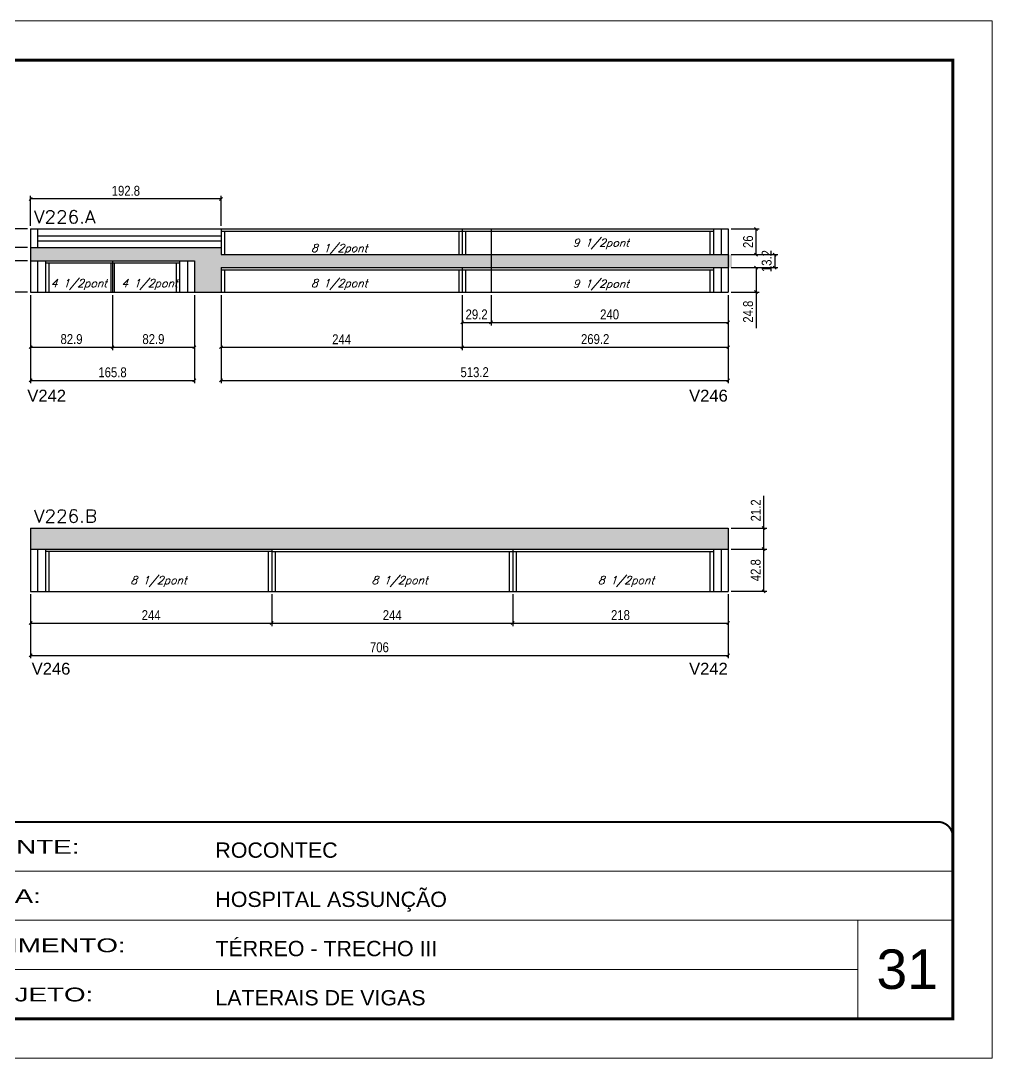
# Model space of a CAD drawing. Extents: x 137137 to 143418, y 10464 to 34486.
# Drawn here: x 140836 to 141819, y 25396 to 26446 of the extents above; entities that cross this region are included whole.
import ezdxf

# ---------------------------------------------------------------- set-up
doc = ezdxf.new("R2010")
doc.units = 0
doc.linetypes.add('CONTINUO', pattern=[0])
doc.linetypes.add('DASHED', pattern=[0.75, 0.5, -0.25])
for name, color, linetype in [('5', 5, 'Continuous'), ('COTA', 241, 'Continuous'), ('Painéis', 200, 'Continuous'), ('SARR_2.2x7', 40, 'Continuous'), ('SARR_3.5x7', 81, 'Continuous'), ('texto', 7, 'Continuous')]:
    doc.layers.add(name, color=color, linetype=linetype)
for name, color, linetype, lineweight in [('CARIMBO', 255, 'Continuous', 9), ('Folhas', 255, 'Continuous', 9), ('SARRAFO DE PRESSAO', 251, 'DASHED', 9), ('Texto Seção', 7, 'Continuous', 15)]:
    doc.layers.add(name, color=color, linetype=linetype, lineweight=lineweight)
doc.styles.add('ARIAL', font='arial.ttf')
doc.styles.add('COTA TECNICA', font='techl___.ttf', dxfattribs={"height": 10})
doc.styles.add('REGUA-120', font='ROMANS.shx', dxfattribs={"height": 15})
doc.styles.add('Romans', font='romans.shx')
doc.styles.get("Standard").update_dxf_attribs({"font": 'arial.ttf'})
doc.styles.add('Tecnologia', font='')
doc.styles.get('Tecnologia').set_extended_font_data('Forgotten Futurist')
doc.dimstyles.new('PAINEL', dxfattribs={"dimtxt": 10, "dimasz": 3, "dimexe": 3, "dimexo": 3, "dimgap": 3, "dimtad": 1, "dimdec": 1, "dimzin": 12, "dimdsep": 46, "dimtxsty": 'COTA TECNICA', "dimblk1": 'OBLIQUE', "dimblk2": 'OBLIQUE', "dimsah": 1, "dimcen": 0.9, "dimclrd": 4, "dimclre": 4, "dimclrt": 240, "dimadec": 1, "dimazin": 3, "dimtfac": 1, "dimtdec": 1, "dimtmove": 0, "dimatfit": 3, "dimfxl": 1, "dimtolj": 1, "dimtzin": 12, "dimarcsym": 0})
pattern_1 = [(50, (3210.5, 1148.575), (5.46554007, -0.47817257), [0.5715, -6.2865]), (355, (3210.5, 1148.575), (-1.05730264, 5.73170536), [0.4572, -5.02921753]), (100.4514447, (3210.9555, 1148.535), (4.40823741, 5.25353256), [0.48570026, -5.34270734]), (46.1842, (3210.5, 1150.099), (8.13237123, -1.26126984), [0.85725, -9.42975]), (96.6355576, (3211.178, 1149.994), (7.122124, 7.42278374), [0.7285507, -8.01406824]), (351.184151, (3210.5, 1150.099), (7.122124, 7.42278374), [0.685799, -7.54379196]), (21, (3211.262, 1149.718), (4.54843174, -3.06795595), [0.5715, -6.2865]), (326, (3211.262, 1149.718), (1.85406085, 5.52563898), [0.4572, -5.0292]), (71.451445, (3211.641, 1149.4624), (6.40249258, 2.45768307), [0.48570026, -5.34269813]), (37.5, (3210.5, 1148.5751), (0.092658098, 2.536651166), [0, -4.96824, 0, -5.1054, 0, -5.04825]), (7.5, (3210.5, 1148.575), (2.004589875, 3.005417245), [0, -2.91084, 0, -4.85394, 0, -1.92405]), (327.5, (3208.8007, 1148.5751), (4.067717855, -0.17186232), [0, -1.905, 0, -5.9436, 0, -7.8867]), (317.5, (3208.0387, 1148.575), (4.44387544, 0.76279473), [0, -2.4765, 0, -3.94716, 0, -5.6007])]

# ---------------------------------------------------------------- blocks, each defined once
blk = doc.blocks.new('9999999999')
at = {"color": 30, "linetype": 'CONTINUO'}
for p, q in [((98564.6, 34379.6), (99584, 34379.6)), ((98564.6, 34329.8), (99488, 34329.8)), ((99584, 34329.8), (99488, 34329.8)), ((99488, 34329.8), (99488, 34230.2)), ((98564.6, 34280), (99488, 34280))]:
    blk.add_line(p, q, dxfattribs=at)
at = {"color": 30, "linetype": 'CONTINUO', "const_width": 2}
blk.add_lwpolyline([(99584, 34230.2), (99584, 34414.4, 0.414214), (99569, 34429.4), (98229, 34429.4, 0.414214), (98214, 34414.4), (98214, 34245.2, 0.414214), (98229, 34230.2), (99584, 34230.2)], format="xyb", dxfattribs=at)
at = {"layer": 'Folhas'}
blk.add_lwpolyline([(98139, 34190.2), (99624, 34190.2), (99624, 35240.2), (98139, 35240.2)], close=True, dxfattribs=at)
at = {"layer": 'Folhas', "color": 30, "const_width": 3}
blk.add_lwpolyline([(98214, 34230.2), (99584, 34230.2), (99584, 35200.2), (98214, 35200.2)], close=True, dxfattribs=at)
at = {"color": 7, "linetype": 'Continuous', "ltscale": 5, "style": 'ARIAL'}
for s, height, p in [('ROCONTEC', 15.48, (98837.7, 34393.1)), ('HOSPITAL ASSUNÇÃO', 15.483, (98837.7, 34343.3)), ('TÉRREO - TRECHO III', 15.483, (98837.7, 34293.5)), ('LATERAIS DE VIGAS', 15.483, (98837.7, 34243.7))]:
    blk.add_text(s, height=height, dxfattribs=at).set_placement(p)
at = {"layer": 'Folhas', "color": 7, "style": 'Tecnologia', "width": 1.5}
for s, p in [('CLIENTE:', (98573.7, 34397.2)), ('OBRA:', (98573.7, 34347.3)), ('PAVIMENTO:', (98573.7, 34297.5)), ('PROJETO:', (98573.7, 34247.7))]:
    blk.add_text(s, height=14, dxfattribs=at).set_placement(p)
blk = doc.blocks.new('_Oblique')
at = {"color": 0, "linetype": 'ByBlock', "lineweight": -2}
blk.add_line((-0.5, -0.5), (0.5, 0.5), dxfattribs=at)
blk = doc.blocks.new('*D6181')
at = {"layer": 'COTA', "color": 4, "lineweight": -2, "transparency": 16777216}
for p, q in [((141555, 26235.1), (141583.3, 26235.1)), ((141580.3, 26209.1), (141580.3, 26235.1)), ((141555, 26209.1), (141583.3, 26209.1))]:
    blk.add_line(p, q, dxfattribs=at)
at = {"layer": 'Defpoints', "color": 0, "transparency": 16777216}
for p in [(141552, 26235.1), (141580.3, 26235.1), (141552, 26209.1)]:
    blk.add_point(p, dxfattribs=at)
at = {"layer": 'COTA', "color": 4, "lineweight": -2, "transparency": 16777216, "xscale": 3, "yscale": 3, "zscale": 3}
for p, rotation in [((141580.3, 26235.1), 90), ((141580.3, 26209.1), 270)]:
    blk.add_blockref('_Oblique', p, dxfattribs=dict(at, rotation=rotation))
at = {"layer": 'COTA', "color": 240, "transparency": 16777216, "insert": (141572.2, 26222.1), "char_height": 10, "attachment_point": 5, "rotation": 90, "style": 'COTA TECNICA'}
blk.add_mtext('\\A1;26', dxfattribs=at)
blk = doc.blocks.new('*D6182')
at = {"layer": 'COTA', "color": 4, "lineweight": -2, "transparency": 16777216}
for p, q in [((141555, 26209.1), (141602.2, 26209.1)), ((141599.2, 26209.1), (141599.2, 26195.9)), ((141555, 26195.9), (141602.2, 26195.9))]:
    blk.add_line(p, q, dxfattribs=at)
at = {"layer": 'Defpoints', "color": 0, "transparency": 16777216}
for p in [(141552, 26209.1), (141552, 26195.9), (141599.2, 26195.9)]:
    blk.add_point(p, dxfattribs=at)
at = {"layer": 'COTA', "color": 4, "lineweight": -2, "transparency": 16777216, "xscale": 3, "yscale": 3, "zscale": 3}
for p, rotation in [((141599.2, 26209.1), 90), ((141599.2, 26195.9), 270)]:
    blk.add_blockref('_Oblique', p, dxfattribs=dict(at, rotation=rotation))
at = {"layer": 'COTA', "color": 240, "transparency": 16777216, "insert": (141591, 26202.5), "char_height": 10, "attachment_point": 5, "rotation": 90, "style": 'COTA TECNICA'}
blk.add_mtext('\\A1;13.2', dxfattribs=at)
blk = doc.blocks.new('*D6183')
at = {"layer": 'COTA', "color": 4, "lineweight": -2, "transparency": 16777216}
for p, q in [((141555, 26195.9), (141583.3, 26195.9)), ((141580.3, 26195.9), (141580.3, 26171.1)), ((141555, 26171.1), (141583.3, 26171.1)), ((141580.3, 26171.1), (141580.3, 26134.5))]:
    blk.add_line(p, q, dxfattribs=at)
at = {"layer": 'Defpoints', "color": 0, "transparency": 16777216}
for p in [(141552, 26195.9), (141552, 26171.1), (141580.3, 26171.1)]:
    blk.add_point(p, dxfattribs=at)
at = {"layer": 'COTA', "color": 4, "lineweight": -2, "transparency": 16777216, "xscale": 3, "yscale": 3, "zscale": 3}
for p, rotation in [((141580.3, 26195.9), 90), ((141580.3, 26171.1), 270)]:
    blk.add_blockref('_Oblique', p, dxfattribs=dict(at, rotation=rotation))
at = {"layer": 'COTA', "color": 240, "transparency": 16777216, "insert": (141572.2, 26151.3), "char_height": 10, "attachment_point": 5, "rotation": 90, "style": 'COTA TECNICA'}
blk.add_mtext('\\A1;24.8', dxfattribs=at)
blk = doc.blocks.new('*D6184')
at = {"layer": 'COTA', "color": 4, "lineweight": -2, "transparency": 16777216}
for p, q in [((140846, 26168.1), (140846, 26078.8)), ((141011.8, 26168.1), (141011.8, 26078.8)), ((140846, 26081.8), (141011.8, 26081.8))]:
    blk.add_line(p, q, dxfattribs=at)
at = {"layer": 'Defpoints', "color": 0, "transparency": 16777216}
for p in [(140846, 26171.1), (141011.8, 26171.1), (141011.8, 26081.8)]:
    blk.add_point(p, dxfattribs=at)
at = {"layer": 'COTA', "color": 4, "lineweight": -2, "transparency": 16777216, "xscale": 3, "yscale": 3, "zscale": 3, "rotation": 180}
blk.add_blockref('_Oblique', (140846, 26081.8), dxfattribs=at)
at = {"layer": 'COTA', "color": 4, "lineweight": -2, "transparency": 16777216, "xscale": 3, "yscale": 3, "zscale": 3}
blk.add_blockref('_Oblique', (141011.8, 26081.8), dxfattribs=at)
at = {"layer": 'COTA', "color": 240, "transparency": 16777216, "insert": (140928.9, 26089.9), "char_height": 10, "attachment_point": 5, "style": 'COTA TECNICA'}
blk.add_mtext('\\A1;165.8', dxfattribs=at)
blk = doc.blocks.new('*D6185')
at = {"layer": 'COTA', "color": 4, "lineweight": -2, "transparency": 16777216}
for p, q in [((141282.8, 26168.1), (141282.8, 26137.4)), ((141312, 26168.1), (141312, 26137.4)), ((141282.8, 26140.4), (141312, 26140.4))]:
    blk.add_line(p, q, dxfattribs=at)
at = {"layer": 'Defpoints', "color": 0, "transparency": 16777216}
for p in [(141282.8, 26171.1), (141312, 26171.1), (141312, 26140.4)]:
    blk.add_point(p, dxfattribs=at)
at = {"layer": 'COTA', "color": 4, "lineweight": -2, "transparency": 16777216, "xscale": 3, "yscale": 3, "zscale": 3, "rotation": 180}
blk.add_blockref('_Oblique', (141282.8, 26140.4), dxfattribs=at)
at = {"layer": 'COTA', "color": 4, "lineweight": -2, "transparency": 16777216, "xscale": 3, "yscale": 3, "zscale": 3}
blk.add_blockref('_Oblique', (141312, 26140.4), dxfattribs=at)
at = {"layer": 'COTA', "color": 240, "transparency": 16777216, "insert": (141297.4, 26148.5), "char_height": 10, "attachment_point": 5, "style": 'COTA TECNICA'}
blk.add_mtext('\\A1;29.2', dxfattribs=at)
blk = doc.blocks.new('*D6186')
at = {"layer": 'COTA', "color": 4, "lineweight": -2, "transparency": 16777216}
for p, q in [((141312, 26168.1), (141312, 26137.4)), ((141552, 26168.1), (141552, 26137.4)), ((141312, 26140.4), (141552, 26140.4))]:
    blk.add_line(p, q, dxfattribs=at)
at = {"layer": 'Defpoints', "color": 0, "transparency": 16777216}
for p in [(141312, 26171.1), (141552, 26171.1), (141552, 26140.4)]:
    blk.add_point(p, dxfattribs=at)
at = {"layer": 'COTA', "color": 4, "lineweight": -2, "transparency": 16777216, "xscale": 3, "yscale": 3, "zscale": 3, "rotation": 180}
blk.add_blockref('_Oblique', (141312, 26140.4), dxfattribs=at)
at = {"layer": 'COTA', "color": 4, "lineweight": -2, "transparency": 16777216, "xscale": 3, "yscale": 3, "zscale": 3}
blk.add_blockref('_Oblique', (141552, 26140.4), dxfattribs=at)
at = {"layer": 'COTA', "color": 240, "transparency": 16777216, "insert": (141432, 26148.5), "char_height": 10, "attachment_point": 5, "style": 'COTA TECNICA'}
blk.add_mtext('\\A1;240', dxfattribs=at)
blk = doc.blocks.new('*D6061')
at = {"layer": 'COTA', "color": 4, "lineweight": -2, "transparency": 16777216}
for p, q in [((141038.8, 26168.1), (141038.8, 26112.4)), ((141282.8, 26168.1), (141282.8, 26112.4)), ((141038.8, 26115.4), (141282.8, 26115.4))]:
    blk.add_line(p, q, dxfattribs=at)
at = {"layer": 'Defpoints', "color": 0, "transparency": 16777216}
for p in [(141038.8, 26171.1), (141282.8, 26171.1), (141282.8, 26115.4)]:
    blk.add_point(p, dxfattribs=at)
at = {"layer": 'COTA', "color": 4, "lineweight": -2, "transparency": 16777216, "xscale": 3, "yscale": 3, "zscale": 3, "rotation": 180}
blk.add_blockref('_Oblique', (141038.8, 26115.4), dxfattribs=at)
at = {"layer": 'COTA', "color": 4, "lineweight": -2, "transparency": 16777216, "xscale": 3, "yscale": 3, "zscale": 3}
blk.add_blockref('_Oblique', (141282.8, 26115.4), dxfattribs=at)
at = {"layer": 'COTA', "color": 240, "transparency": 16777216, "insert": (141160.8, 26123.4), "char_height": 10, "attachment_point": 5, "style": 'COTA TECNICA'}
blk.add_mtext('\\A1;244', dxfattribs=at)
blk = doc.blocks.new('*D6062')
at = {"layer": 'COTA', "color": 4, "lineweight": -2, "transparency": 16777216}
for p, q in [((141282.8, 26168.1), (141282.8, 26112.4)), ((141552, 26168.1), (141552, 26112.4)), ((141282.8, 26115.4), (141552, 26115.4))]:
    blk.add_line(p, q, dxfattribs=at)
at = {"layer": 'Defpoints', "color": 0, "transparency": 16777216}
for p in [(141282.8, 26171.1), (141552, 26171.1), (141552, 26115.4)]:
    blk.add_point(p, dxfattribs=at)
at = {"layer": 'COTA', "color": 4, "lineweight": -2, "transparency": 16777216, "xscale": 3, "yscale": 3, "zscale": 3, "rotation": 180}
blk.add_blockref('_Oblique', (141282.8, 26115.4), dxfattribs=at)
at = {"layer": 'COTA', "color": 4, "lineweight": -2, "transparency": 16777216, "xscale": 3, "yscale": 3, "zscale": 3}
blk.add_blockref('_Oblique', (141552, 26115.4), dxfattribs=at)
at = {"layer": 'COTA', "color": 240, "transparency": 16777216, "insert": (141417.4, 26123.5), "char_height": 10, "attachment_point": 5, "style": 'COTA TECNICA'}
blk.add_mtext('\\A1;269.2', dxfattribs=at)
blk = doc.blocks.new('*D6187')
at = {"layer": 'COTA', "color": 4, "lineweight": -2, "transparency": 16777216}
for p, q in [((140846, 26238.1), (140846, 26268.5)), ((141038.8, 26265.5), (140846, 26265.5)), ((141038.8, 26238.1), (141038.8, 26268.5))]:
    blk.add_line(p, q, dxfattribs=at)
at = {"layer": 'Defpoints', "color": 0, "transparency": 16777216}
for p in [(140846, 26265.5), (140846, 26235.1), (141038.8, 26235.1)]:
    blk.add_point(p, dxfattribs=at)
at = {"layer": 'COTA', "color": 4, "lineweight": -2, "transparency": 16777216, "xscale": 3, "yscale": 3, "zscale": 3, "rotation": 180}
blk.add_blockref('_Oblique', (140846, 26265.5), dxfattribs=at)
at = {"layer": 'COTA', "color": 4, "lineweight": -2, "transparency": 16777216, "xscale": 3, "yscale": 3, "zscale": 3}
blk.add_blockref('_Oblique', (141038.8, 26265.5), dxfattribs=at)
at = {"layer": 'COTA', "color": 240, "transparency": 16777216, "insert": (140942.4, 26273.6), "char_height": 10, "attachment_point": 5, "style": 'COTA TECNICA'}
blk.add_mtext('\\A1;192.8', dxfattribs=at)
blk = doc.blocks.new('*D6188')
at = {"layer": 'COTA', "color": 4, "lineweight": -2, "transparency": 16777216}
for p, q in [((140843, 26235.1), (140819.6, 26235.1)), ((140822.6, 26216.1), (140822.6, 26235.1)), ((140843, 26216.1), (140819.6, 26216.1))]:
    blk.add_line(p, q, dxfattribs=at)
at = {"layer": 'Defpoints', "color": 0, "transparency": 16777216}
for p in [(140822.6, 26235.1), (140846, 26235.1), (140846, 26216.1)]:
    blk.add_point(p, dxfattribs=at)
at = {"layer": 'COTA', "color": 4, "lineweight": -2, "transparency": 16777216, "xscale": 3, "yscale": 3, "zscale": 3}
for p, rotation in [((140822.6, 26235.1), 90), ((140822.6, 26216.1), 270)]:
    blk.add_blockref('_Oblique', p, dxfattribs=dict(at, rotation=rotation))
at = {"layer": 'COTA', "color": 240, "transparency": 16777216, "insert": (140814.6, 26225.6), "char_height": 10, "attachment_point": 5, "rotation": 90, "style": 'COTA TECNICA'}
blk.add_mtext('\\A1;19', dxfattribs=at)
blk = doc.blocks.new('*D6189')
at = {"layer": 'COTA', "color": 4, "lineweight": -2, "transparency": 16777216}
for p, q in [((140843, 26216.1), (140797.7, 26216.1)), ((140800.7, 26216.1), (140800.7, 26202.9)), ((140843, 26202.9), (140797.7, 26202.9))]:
    blk.add_line(p, q, dxfattribs=at)
at = {"layer": 'Defpoints', "color": 0, "transparency": 16777216}
for p in [(140846, 26216.1), (140800.7, 26202.9), (140846, 26202.9)]:
    blk.add_point(p, dxfattribs=at)
at = {"layer": 'COTA', "color": 4, "lineweight": -2, "transparency": 16777216, "xscale": 3, "yscale": 3, "zscale": 3}
for p, rotation in [((140800.7, 26216.1), 90), ((140800.7, 26202.9), 270)]:
    blk.add_blockref('_Oblique', p, dxfattribs=dict(at, rotation=rotation))
at = {"layer": 'COTA', "color": 240, "transparency": 16777216, "insert": (140792.5, 26209.5), "char_height": 10, "attachment_point": 5, "rotation": 90, "style": 'COTA TECNICA'}
blk.add_mtext('\\A1;13.2', dxfattribs=at)
blk = doc.blocks.new('*D6190')
at = {"layer": 'COTA', "color": 4, "lineweight": -2, "transparency": 16777216}
for p, q in [((140843, 26202.9), (140819.6, 26202.9)), ((140822.6, 26202.9), (140822.6, 26171.1)), ((140843, 26171.1), (140819.6, 26171.1))]:
    blk.add_line(p, q, dxfattribs=at)
at = {"layer": 'Defpoints', "color": 0, "transparency": 16777216}
for p in [(140846, 26202.9), (140822.6, 26171.1), (140846, 26171.1)]:
    blk.add_point(p, dxfattribs=at)
at = {"layer": 'COTA', "color": 4, "lineweight": -2, "transparency": 16777216, "xscale": 3, "yscale": 3, "zscale": 3}
for p, rotation in [((140822.6, 26202.9), 90), ((140822.6, 26171.1), 270)]:
    blk.add_blockref('_Oblique', p, dxfattribs=dict(at, rotation=rotation))
at = {"layer": 'COTA', "color": 240, "transparency": 16777216, "insert": (140814.4, 26187), "char_height": 10, "attachment_point": 5, "rotation": 90, "style": 'COTA TECNICA'}
blk.add_mtext('\\A1;31.8', dxfattribs=at)
blk = doc.blocks.new('*D6063')
at = {"layer": 'COTA', "color": 4, "lineweight": -2, "transparency": 16777216}
for p, q in [((141038.8, 26168.1), (141038.8, 26078.8)), ((141552, 26168.1), (141552, 26078.8)), ((141038.8, 26081.8), (141552, 26081.8))]:
    blk.add_line(p, q, dxfattribs=at)
at = {"layer": 'Defpoints', "color": 0, "transparency": 16777216}
for p in [(141038.8, 26171.1), (141552, 26171.1), (141552, 26081.8)]:
    blk.add_point(p, dxfattribs=at)
at = {"layer": 'COTA', "color": 4, "lineweight": -2, "transparency": 16777216, "xscale": 3, "yscale": 3, "zscale": 3, "rotation": 180}
blk.add_blockref('_Oblique', (141038.8, 26081.8), dxfattribs=at)
at = {"layer": 'COTA', "color": 4, "lineweight": -2, "transparency": 16777216, "xscale": 3, "yscale": 3, "zscale": 3}
blk.add_blockref('_Oblique', (141552, 26081.8), dxfattribs=at)
at = {"layer": 'COTA', "color": 240, "transparency": 16777216, "insert": (141295.4, 26090), "char_height": 10, "attachment_point": 5, "style": 'COTA TECNICA'}
blk.add_mtext('\\A1;513.2', dxfattribs=at)
blk = doc.blocks.new('*D6191')
at = {"layer": 'COTA', "color": 4, "lineweight": -2, "transparency": 16777216}
for p, q in [((140846, 25865.3), (140846, 25800.5)), ((141552, 25865.3), (141552, 25800.5)), ((140846, 25803.5), (141552, 25803.5))]:
    blk.add_line(p, q, dxfattribs=at)
at = {"layer": 'Defpoints', "color": 0, "transparency": 16777216}
for p in [(140846, 25868.3), (141552, 25868.3), (141552, 25803.5)]:
    blk.add_point(p, dxfattribs=at)
at = {"layer": 'COTA', "color": 4, "lineweight": -2, "transparency": 16777216, "xscale": 3, "yscale": 3, "zscale": 3, "rotation": 180}
blk.add_blockref('_Oblique', (140846, 25803.5), dxfattribs=at)
at = {"layer": 'COTA', "color": 4, "lineweight": -2, "transparency": 16777216, "xscale": 3, "yscale": 3, "zscale": 3}
blk.add_blockref('_Oblique', (141552, 25803.5), dxfattribs=at)
at = {"layer": 'COTA', "color": 240, "transparency": 16777216, "insert": (141199, 25811.6), "char_height": 10, "attachment_point": 5, "style": 'COTA TECNICA'}
blk.add_mtext('\\A1;706', dxfattribs=at)
blk = doc.blocks.new('*D6192')
at = {"layer": 'COTA', "color": 4, "lineweight": -2, "transparency": 16777216}
for p, q in [((141555, 25911.1), (141591, 25911.1)), ((141588, 25868.3), (141588, 25911.1)), ((141555, 25868.3), (141591, 25868.3))]:
    blk.add_line(p, q, dxfattribs=at)
at = {"layer": 'Defpoints', "color": 0, "transparency": 16777216}
for p in [(141552, 25911.1), (141588, 25911.1), (141552, 25868.3)]:
    blk.add_point(p, dxfattribs=at)
at = {"layer": 'COTA', "color": 4, "lineweight": -2, "transparency": 16777216, "xscale": 3, "yscale": 3, "zscale": 3}
for p, rotation in [((141588, 25911.1), 90), ((141588, 25868.3), 270)]:
    blk.add_blockref('_Oblique', p, dxfattribs=dict(at, rotation=rotation))
at = {"layer": 'COTA', "color": 240, "transparency": 16777216, "insert": (141579.9, 25889.7), "char_height": 10, "attachment_point": 5, "rotation": 90, "style": 'COTA TECNICA'}
blk.add_mtext('\\A1;42.8', dxfattribs=at)
blk = doc.blocks.new('*D6193')
at = {"layer": 'COTA', "color": 4, "lineweight": -2, "transparency": 16777216}
for p, q in [((141588, 25932.3), (141588, 25965)), ((141555, 25932.3), (141591, 25932.3)), ((141588, 25911.1), (141588, 25932.3)), ((141555, 25911.1), (141591, 25911.1))]:
    blk.add_line(p, q, dxfattribs=at)
at = {"layer": 'Defpoints', "color": 0, "transparency": 16777216}
for p in [(141552, 25932.3), (141588, 25932.3), (141552, 25911.1)]:
    blk.add_point(p, dxfattribs=at)
at = {"layer": 'COTA', "color": 4, "lineweight": -2, "transparency": 16777216, "xscale": 3, "yscale": 3, "zscale": 3}
for p, rotation in [((141588, 25932.3), 90), ((141588, 25911.1), 270)]:
    blk.add_blockref('_Oblique', p, dxfattribs=dict(at, rotation=rotation))
at = {"layer": 'COTA', "color": 240, "transparency": 16777216, "insert": (141580, 25950.2), "char_height": 10, "attachment_point": 5, "rotation": 90, "style": 'COTA TECNICA'}
blk.add_mtext('\\A1;21.2', dxfattribs=at)
blk = doc.blocks.new('*D6194')
at = {"layer": 'COTA', "color": 4, "lineweight": -2, "transparency": 16777216}
for p, q in [((140846, 25865.3), (140846, 25833.1)), ((141090, 25865.3), (141090, 25833.1)), ((140846, 25836.1), (141090, 25836.1))]:
    blk.add_line(p, q, dxfattribs=at)
at = {"layer": 'Defpoints', "color": 0, "transparency": 16777216}
for p in [(140846, 25868.3), (141090, 25868.3), (141090, 25836.1)]:
    blk.add_point(p, dxfattribs=at)
at = {"layer": 'COTA', "color": 4, "lineweight": -2, "transparency": 16777216, "xscale": 3, "yscale": 3, "zscale": 3, "rotation": 180}
blk.add_blockref('_Oblique', (140846, 25836.1), dxfattribs=at)
at = {"layer": 'COTA', "color": 4, "lineweight": -2, "transparency": 16777216, "xscale": 3, "yscale": 3, "zscale": 3}
blk.add_blockref('_Oblique', (141090, 25836.1), dxfattribs=at)
at = {"layer": 'COTA', "color": 240, "transparency": 16777216, "insert": (140968, 25844.2), "char_height": 10, "attachment_point": 5, "style": 'COTA TECNICA'}
blk.add_mtext('\\A1;244', dxfattribs=at)
blk = doc.blocks.new('*D6195')
at = {"layer": 'COTA', "color": 4, "lineweight": -2, "transparency": 16777216}
for p, q in [((141090, 25865.3), (141090, 25833.1)), ((141334, 25865.3), (141334, 25833.1)), ((141090, 25836.1), (141334, 25836.1))]:
    blk.add_line(p, q, dxfattribs=at)
at = {"layer": 'Defpoints', "color": 0, "transparency": 16777216}
for p in [(141090, 25868.3), (141334, 25868.3), (141334, 25836.1)]:
    blk.add_point(p, dxfattribs=at)
at = {"layer": 'COTA', "color": 4, "lineweight": -2, "transparency": 16777216, "xscale": 3, "yscale": 3, "zscale": 3, "rotation": 180}
blk.add_blockref('_Oblique', (141090, 25836.1), dxfattribs=at)
at = {"layer": 'COTA', "color": 4, "lineweight": -2, "transparency": 16777216, "xscale": 3, "yscale": 3, "zscale": 3}
blk.add_blockref('_Oblique', (141334, 25836.1), dxfattribs=at)
at = {"layer": 'COTA', "color": 240, "transparency": 16777216, "insert": (141212, 25844.2), "char_height": 10, "attachment_point": 5, "style": 'COTA TECNICA'}
blk.add_mtext('\\A1;244', dxfattribs=at)
blk = doc.blocks.new('*D6196')
at = {"layer": 'COTA', "color": 4, "lineweight": -2, "transparency": 16777216}
for p, q in [((141334, 25865.3), (141334, 25833.1)), ((141552, 25865.3), (141552, 25833.1)), ((141334, 25836.1), (141552, 25836.1))]:
    blk.add_line(p, q, dxfattribs=at)
at = {"layer": 'Defpoints', "color": 0, "transparency": 16777216}
for p in [(141334, 25868.3), (141552, 25868.3), (141552, 25836.1)]:
    blk.add_point(p, dxfattribs=at)
at = {"layer": 'COTA', "color": 4, "lineweight": -2, "transparency": 16777216, "xscale": 3, "yscale": 3, "zscale": 3, "rotation": 180}
blk.add_blockref('_Oblique', (141334, 25836.1), dxfattribs=at)
at = {"layer": 'COTA', "color": 4, "lineweight": -2, "transparency": 16777216, "xscale": 3, "yscale": 3, "zscale": 3}
blk.add_blockref('_Oblique', (141552, 25836.1), dxfattribs=at)
at = {"layer": 'COTA', "color": 240, "transparency": 16777216, "insert": (141443, 25844.2), "char_height": 10, "attachment_point": 5, "style": 'COTA TECNICA'}
blk.add_mtext('\\A1;218', dxfattribs=at)
blk = doc.blocks.new('*D6197')
at = {"layer": 'COTA', "color": 4, "lineweight": -2, "transparency": 16777216}
for p, q in [((140846, 26168.1), (140846, 26112.4)), ((140928.9, 26168.1), (140928.9, 26112.4)), ((140846, 26115.4), (140928.9, 26115.4))]:
    blk.add_line(p, q, dxfattribs=at)
at = {"layer": 'Defpoints', "color": 0, "transparency": 16777216}
for p in [(140846, 26171.1), (140928.9, 26171.1), (140928.9, 26115.4)]:
    blk.add_point(p, dxfattribs=at)
at = {"layer": 'COTA', "color": 4, "lineweight": -2, "transparency": 16777216, "xscale": 3, "yscale": 3, "zscale": 3, "rotation": 180}
blk.add_blockref('_Oblique', (140846, 26115.4), dxfattribs=at)
at = {"layer": 'COTA', "color": 4, "lineweight": -2, "transparency": 16777216, "xscale": 3, "yscale": 3, "zscale": 3}
blk.add_blockref('_Oblique', (140928.9, 26115.4), dxfattribs=at)
at = {"layer": 'COTA', "color": 240, "transparency": 16777216, "insert": (140887.4, 26123.5), "char_height": 10, "attachment_point": 5, "style": 'COTA TECNICA'}
blk.add_mtext('\\A1;82.9', dxfattribs=at)
blk = doc.blocks.new('*D6198')
at = {"layer": 'COTA', "color": 4, "lineweight": -2, "transparency": 16777216}
for p, q in [((140928.9, 26168.1), (140928.9, 26112.4)), ((141011.8, 26168.1), (141011.8, 26112.4)), ((140928.9, 26115.4), (141011.8, 26115.4))]:
    blk.add_line(p, q, dxfattribs=at)
at = {"layer": 'Defpoints', "color": 0, "transparency": 16777216}
for p in [(140928.9, 26171.1), (141011.8, 26171.1), (141011.8, 26115.4)]:
    blk.add_point(p, dxfattribs=at)
at = {"layer": 'COTA', "color": 4, "lineweight": -2, "transparency": 16777216, "xscale": 3, "yscale": 3, "zscale": 3, "rotation": 180}
blk.add_blockref('_Oblique', (140928.9, 26115.4), dxfattribs=at)
at = {"layer": 'COTA', "color": 4, "lineweight": -2, "transparency": 16777216, "xscale": 3, "yscale": 3, "zscale": 3}
blk.add_blockref('_Oblique', (141011.8, 26115.4), dxfattribs=at)
at = {"layer": 'COTA', "color": 240, "transparency": 16777216, "insert": (140970.3, 26123.5), "char_height": 10, "attachment_point": 5, "style": 'COTA TECNICA'}
blk.add_mtext('\\A1;82.9', dxfattribs=at)

msp = doc.modelspace()

# ---------------------------------------------------------------- hatches: boundary and pattern name
at = {"layer": 'COTA'}
h = msp.add_hatch(dxfattribs=at)
h.set_pattern_fill('AR-CONC', color=256, scale=0.03)
h.set_pattern_definition(pattern_1)
h.paths.add_polyline_path([(141038.8, 26216.13), (141011.8, 26216.13), (140846, 26216.13), (140846, 26202.93), (141011.8, 26202.93), (141011.8, 26171.13), (141038.8, 26171.13), (141038.8, 26195.93), (141556, 26195.93), (141556, 26209.13), (141038.8, 26209.13)])
h = msp.add_hatch(dxfattribs=at)
h.set_pattern_fill('AR-CONC', color=256, scale=0.03)
h.set_pattern_definition(pattern_1)
h.paths.add_polyline_path([(140846, 25932.29), (140846, 25911.09), (141552, 25911.09), (141552, 25932.29)])

# ---------------------------------------------------------------- linework, layer by layer
for p, q in [((140846, 26216.13), (140846, 26202.93)), ((141038.8, 26216.13), (141038.8, 26216.13)), ((141552, 26209.13), (141552, 26195.93)), ((141011.8, 26171.13), (141038.8, 26171.13)), ((140846, 25932.29), (141552, 25932.29)), ((140846, 25932.29), (140846, 25911.09)), ((141552, 25932.29), (141552, 25911.09))]:
    msp.add_line(p, q, dxfattribs=at)
at = {"layer": 'Painéis'}
for p, q in [((140846, 26235.13), (141038.8, 26235.13)), ((140846, 26235.13), (140846, 26216.13)), ((141038.8, 26235.13), (141552, 26235.13)), ((141038.8, 26235.13), (141038.8, 26209.13)), ((141038.8, 26235.13), (141038.8, 26216.13)), ((141282.8, 26235.13), (141282.8, 26209.13)), ((141312, 26235.13), (141312, 26171.13)), ((141552, 26235.13), (141552, 26209.13)), ((140846, 26216.13), (141038.8, 26216.13)), ((141038.8, 26209.13), (141552, 26209.13)), ((140846, 26202.93), (141011.8, 26202.93)), ((140846, 26202.93), (140846, 26171.13)), ((140928.9, 26202.93), (140928.9, 26171.13)), ((141011.8, 26202.93), (141011.8, 26171.13)), ((141038.8, 26195.93), (141552, 26195.93)), ((141038.8, 26195.93), (141038.8, 26171.13)), ((141282.8, 26195.93), (141282.8, 26171.13)), ((141552, 26195.93), (141552, 26171.13)), ((140846, 26171.13), (141011.8, 26171.13)), ((141038.8, 26171.13), (141552, 26171.13)), ((140846, 25911.09), (141552, 25911.09)), ((140846, 25911.09), (140846, 25868.29)), ((141090, 25911.09), (141090, 25868.29)), ((141334, 25911.09), (141334, 25868.29)), ((141552, 25911.09), (141552, 25868.29)), ((140846, 25868.29), (141552, 25868.29))]:
    msp.add_line(p, q, dxfattribs=at)
at = {"layer": 'SARR_2.2x7', "linetype": 'Continuous'}
for p, q in [((140853, 26235.13), (140853, 26216.13)), ((141038.8, 26232.93), (141282.8, 26232.93)), ((141282.8, 26232.93), (141537, 26232.93)), ((141545, 26235.13), (141545, 26209.13)), ((140853, 26228.13), (141038.8, 26228.13)), ((140853, 26223.13), (141038.8, 26223.13)), ((140853, 26202.93), (140853, 26171.13)), ((140861, 26200.73), (140928.9, 26200.73)), ((140928.9, 26200.73), (140996.8, 26200.73)), ((141004.8, 26202.93), (141004.8, 26171.13)), ((141038.8, 26193.73), (141282.8, 26193.73)), ((141282.8, 26193.73), (141537, 26193.73)), ((141545, 26195.93), (141545, 26171.13)), ((140853, 25911.09), (140853, 25868.29)), ((141090, 25908.69), (140861, 25908.69)), ((141090, 25908.69), (141334, 25908.69)), ((141334, 25908.69), (141537, 25908.69)), ((141545, 25911.09), (141545, 25868.29))]:
    msp.add_line(p, q, dxfattribs=at)
at = {"layer": 'SARR_3.5x7'}
for p, q in [((141042.3, 26232.93), (141042.3, 26209.13)), ((141279.3, 26232.93), (141279.3, 26209.13)), ((141286.3, 26232.93), (141286.3, 26209.13)), ((141533.5, 26232.93), (141533.5, 26209.13)), ((141537, 26235.13), (141537, 26209.13)), ((140861, 26202.93), (140861, 26171.13)), ((140864.5, 26200.73), (140864.5, 26171.13)), ((140927.15, 26200.73), (140927.15, 26171.13)), ((140930.65, 26200.73), (140930.65, 26171.13)), ((140993.3, 26200.73), (140993.3, 26171.13)), ((140996.8, 26202.93), (140996.8, 26171.13)), ((141042.3, 26193.73), (141042.3, 26171.13)), ((141279.3, 26193.73), (141279.3, 26171.13)), ((141286.3, 26193.73), (141286.3, 26171.13)), ((141533.5, 26193.73), (141533.5, 26171.13)), ((141537, 26195.93), (141537, 26171.13)), ((140861, 25911.09), (140861, 25868.29)), ((140864.5, 25908.69), (140864.5, 25868.29)), ((141086.5, 25908.69), (141086.5, 25868.29)), ((141093.5, 25908.69), (141093.5, 25868.29)), ((141330.5, 25908.69), (141330.5, 25868.29)), ((141337.5, 25908.69), (141337.5, 25868.29)), ((141533.5, 25908.69), (141533.5, 25868.29)), ((141537, 25911.09), (141537, 25868.29))]:
    msp.add_line(p, q, dxfattribs=at)

# ---------------------------------------------------------------- block references
at = {"layer": 'SARRAFO DE PRESSAO', "color": 6, "linetype": 'ByBlock'}
msp.add_blockref('9999999999', (42195.31, -8794.45), dxfattribs=at)

# ---------------------------------------------------------------- texts
at = {"layer": '5', "linetype": 'Continuous'}
for s, p in [('V242', (140842.68, 26060.32)), ('V246', (141512.49, 26060.32)), ('V246', (140847.09, 25784.01)), ('V242', (141512.45, 25784.01))]:
    msp.add_text(s, height=12, rotation=0.00004, dxfattribs=at).set_placement(p)
at = {"layer": 'CARIMBO', "style": 'ARIAL'}
msp.add_text('31', height=40, dxfattribs=at).set_placement((141702.15, 25465.89))
at = {"layer": 'texto', "color": 2, "char_height": 8, "attachment_point": 5, "style": 'Romans'}
for s, insert in [('{\\Q19;\\C256;8 1/2pont}', (141158.39, 26214.38)), ('{\\Q19;\\C256;9 1/2pont}', (141423.17, 26219.83)), ('{\\Q19;\\C256;4 1/2pont}', (140894.87, 26178.82)), ('{\\Q19;\\C256;4 1/2pont}', (140966.38, 26178.82)), ('{\\Q19;\\C256;8 1/2pont}', (141158.39, 26178.82)), ('{\\Q19;\\C256;9 1/2pont}', (141423.17, 26178.3)), ('{\\Q19;\\C256;8 1/2pont}', (140975.55, 25878.25)), ('{\\Q19;\\C256;8 1/2pont}', (141219.55, 25878.25)), ('{\\Q19;\\C256;8 1/2pont}', (141448.66, 25878.25))]:
    msp.add_mtext(s, dxfattribs=dict(at, insert=insert))
at = {"layer": 'Texto Seção', "style": 'REGUA-120', "width": 1.05}
for s, p in [('V226.A', (140849.5, 26240.76)), ('V226.B', (140849.5, 25937.93))]:
    msp.add_text(s, height=13, dxfattribs=at).set_placement(p)

# ---------------------------------------------------------------- dimensions: what is measured, and where the dimension line sits
at = {"layer": 'COTA'}
for base, p1, p2, picture, middle in [((140846, 26265.45), (141038.8, 26235.13), (140846, 26235.13), '*D6187', (140942.4, 26273.55)), ((141011.8, 26081.81), (140846, 26171.13), (141011.8, 26171.13), '*D6184', (140928.9, 26089.94)), ((140928.9, 26115.37), (140846, 26171.13), (140928.9, 26171.13), '*D6197', (140887.45, 26123.48)), ((141282.8, 26115.37), (141038.8, 26171.13), (141282.8, 26171.13), '*D6061', (141160.8, 26123.45)), ((141552, 26081.81), (141038.8, 26171.13), (141552, 26171.13), '*D6063', (141295.4, 26090.02)), ((141552, 25803.46), (140846, 25868.29), (141552, 25868.29), '*D6191', (141199, 25811.56)), ((141090, 25836.15), (140846, 25868.29), (141090, 25868.29), '*D6194', (140968, 25844.22))]:
    dim = msp.add_linear_dim(base=base, p1=p1, p2=p2, dimstyle='PAINEL', dxfattribs=at)
    dim.commit()
    dim.dimension.update_dxf_attribs({"geometry": picture, "text_midpoint": middle})
for base, p1, p2, picture, middle in [((140822.64, 26235.13), (140846, 26216.13), (140846, 26235.13), '*D6188', (140814.55, 26225.63)), ((141580.34, 26235.13), (141552, 26209.13), (141552, 26235.13), '*D6181', (141572.24, 26222.13)), ((140822.64, 26171.13), (140846, 26202.93), (140846, 26171.13), '*D6190', (140814.4, 26187.03)), ((141580.34, 26171.13), (141552, 26195.93), (141552, 26171.13), '*D6183', (141572.24, 26151.3)), ((141588.04, 25932.29), (141552, 25911.09), (141552, 25932.29), '*D6193', (141579.98, 25950.15)), ((141588.04, 25911.09), (141552, 25868.29), (141552, 25911.09), '*D6192', (141579.95, 25889.69))]:
    dim = msp.add_linear_dim(base=base, p1=p1, p2=p2, angle=90, dimstyle='PAINEL', dxfattribs=at)
    dim.commit()
    dim.dimension.update_dxf_attribs({"geometry": picture, "text_midpoint": middle})
for base, p1, p2, picture, middle in [((140800.67, 26202.93), (140846, 26216.13), (140846, 26202.93), '*D6189', (140800.67, 26209.53)), ((141599.23, 26195.93), (141552, 26209.13), (141552, 26195.93), '*D6182', (141599.23, 26202.53))]:
    dim = msp.add_linear_dim(base=base, p1=p1, p2=p2, angle=90, dimstyle='PAINEL', dxfattribs=at)
    dim.commit()
    dim.dimension.update_dxf_attribs({"geometry": picture, "text_midpoint": middle, "dimtype": 160})
for base, p1, p2, picture, middle in [((141011.8, 26115.37), (140928.9, 26171.13), (141011.8, 26171.13), '*D6198', (140970.35, 26123.48)), ((141552, 26115.37), (141282.8, 26171.13), (141552, 26171.13), '*D6062', (141417.4, 26123.51)), ((141552, 26140.44), (141312, 26171.13), (141552, 26171.13), '*D6186', (141432, 26148.55)), ((141334, 25836.15), (141090, 25868.29), (141334, 25868.29), '*D6195', (141212, 25844.22)), ((141552, 25836.15), (141334, 25868.29), (141552, 25868.29), '*D6196', (141443, 25844.24))]:
    dim = msp.add_linear_dim(base=base, p1=p1, p2=p2, dimstyle='PAINEL', override={"dimtmove": 1}, dxfattribs=at)
    dim.commit()
    dim.dimension.update_dxf_attribs({"geometry": picture, "text_midpoint": middle})
dim = msp.add_linear_dim(base=(141312, 26140.44), p1=(141282.8, 26171.13), p2=(141312, 26171.13), dimstyle='PAINEL', dxfattribs=at)
dim.commit()
dim.dimension.update_dxf_attribs({"geometry": '*D6185', "text_midpoint": (141297.4, 26140.44), "dimtype": 160})

doc.saveas('drawing.dxf')
